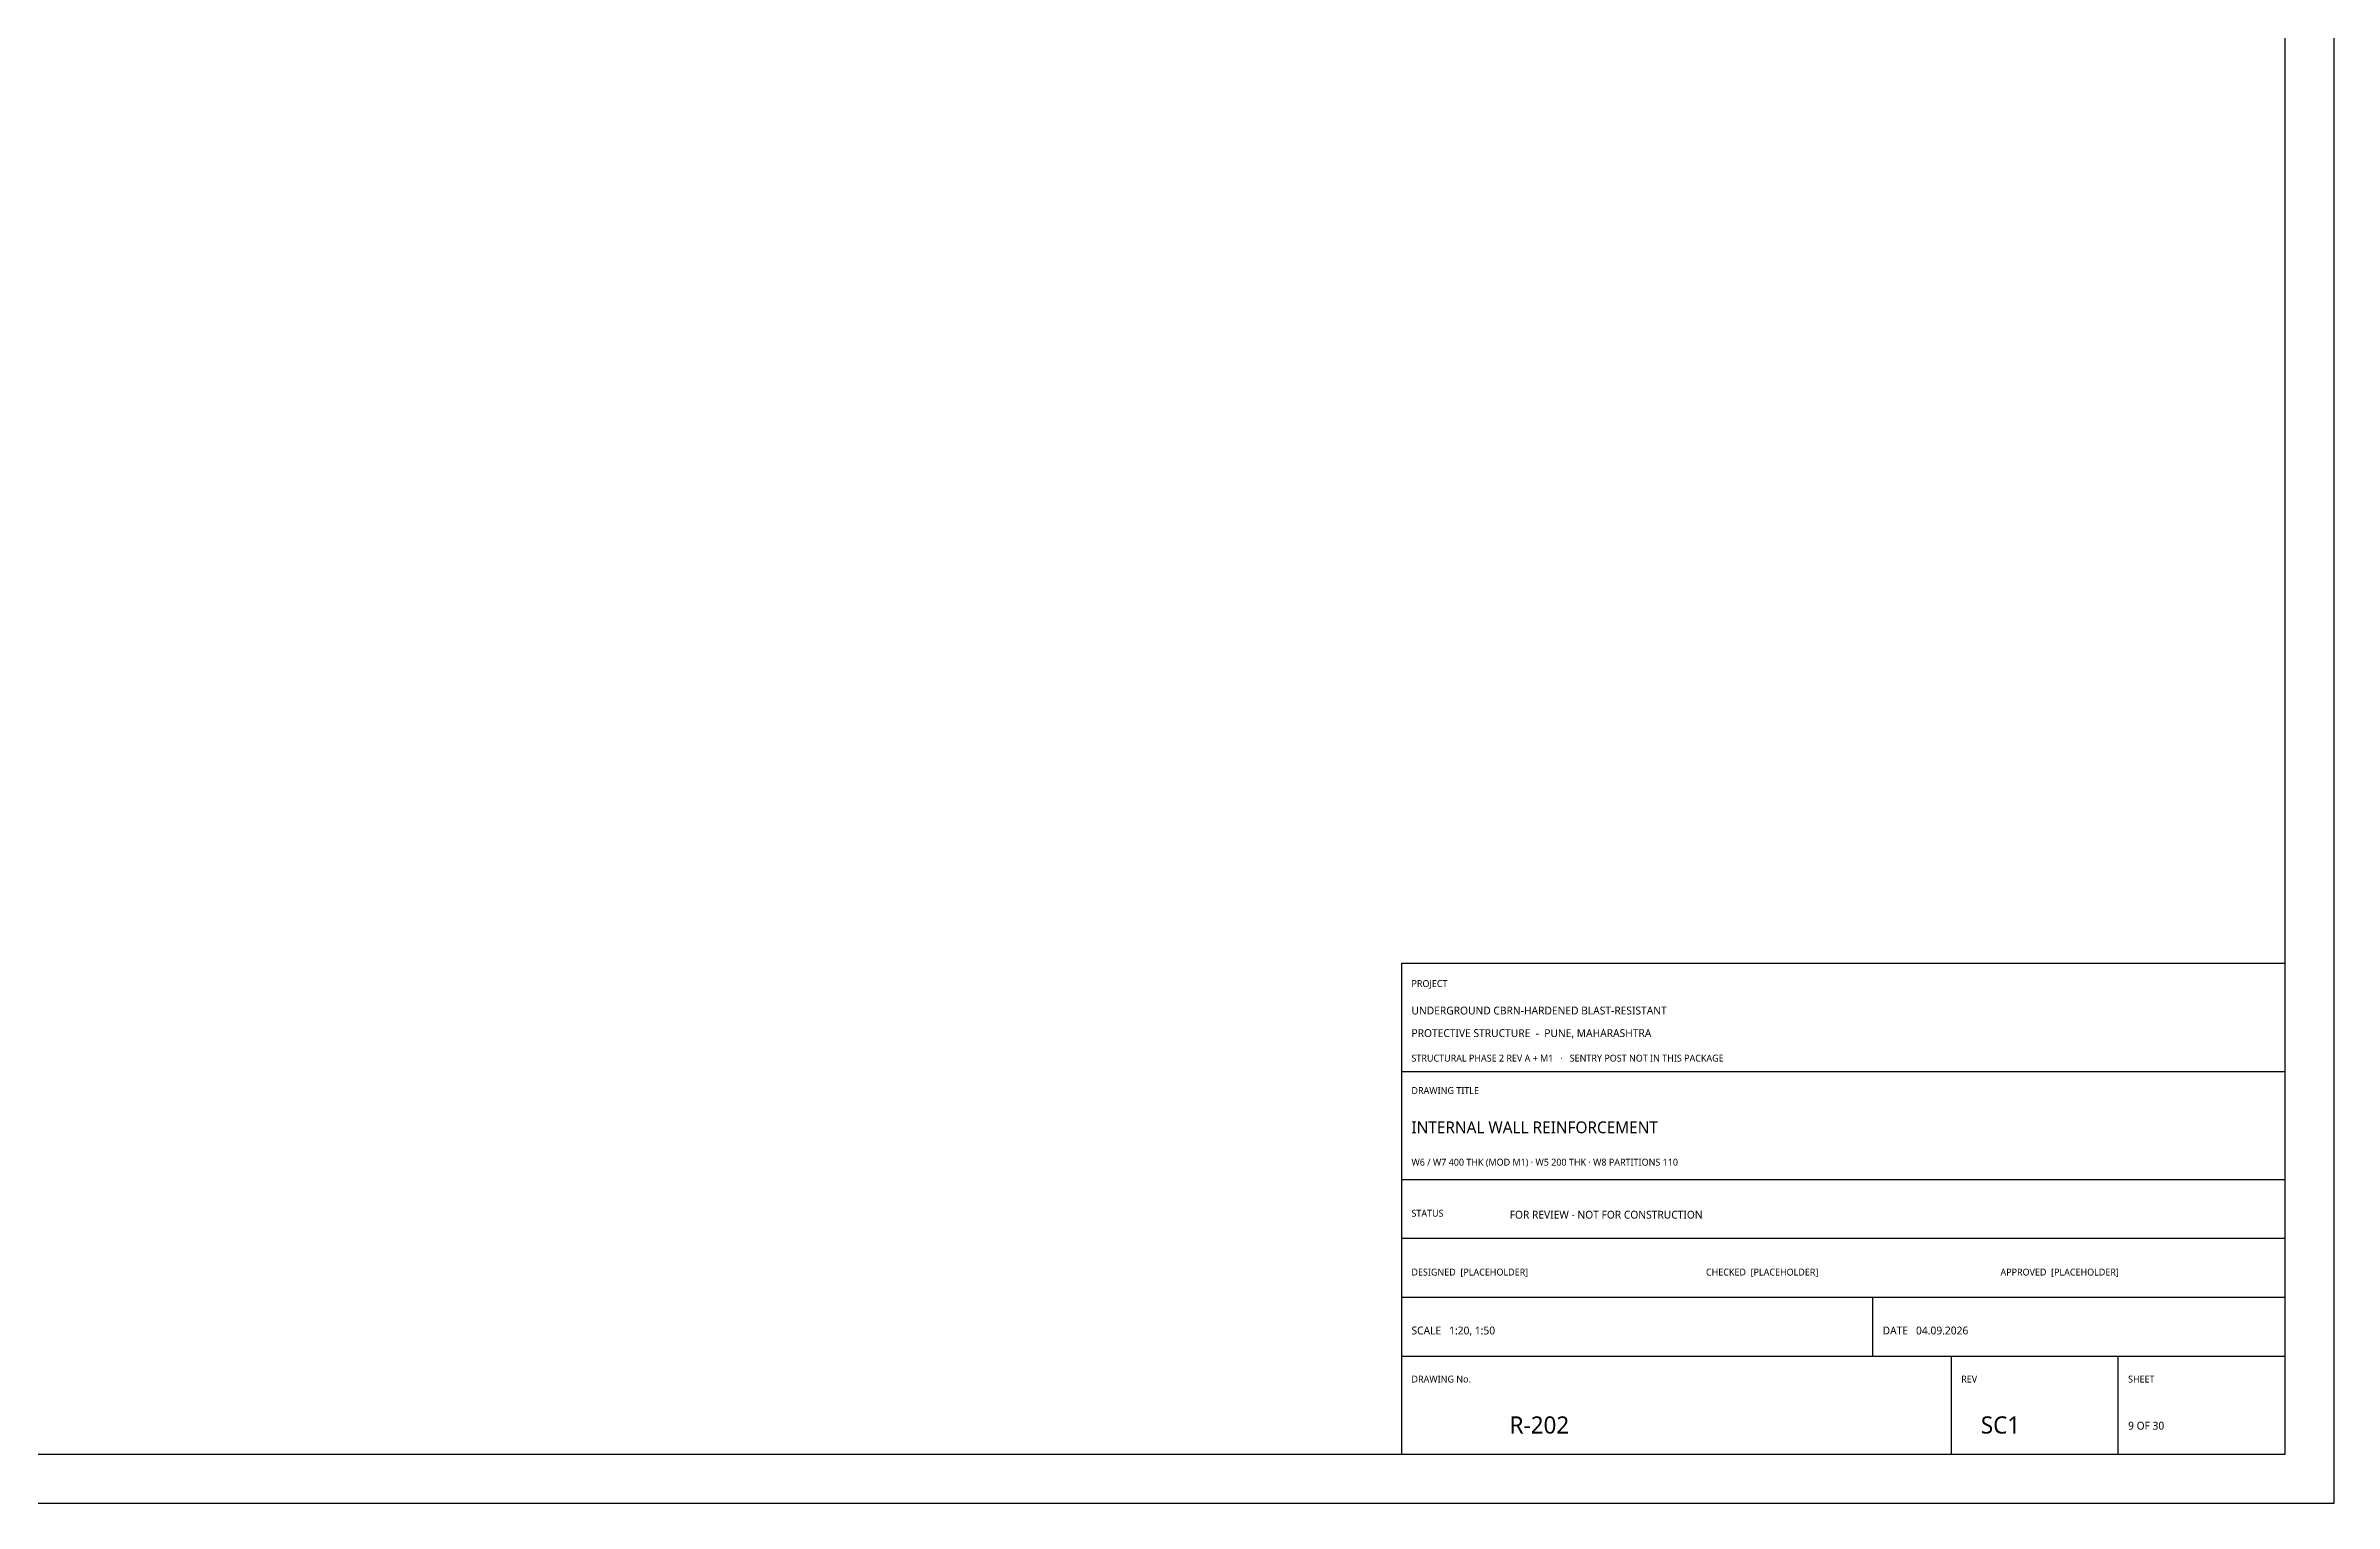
# Model space of a CAD drawing. Header units: millimetres. Extents: x 0 to 841, y 0 to 594.
# Drawn here: x 374.8 to 841, y 0 to 297 of the extents above; entities that cross this region are included whole.
import ezdxf

# ---------------------------------------------------------------- set-up
doc = ezdxf.new("R2010")
doc.units = ezdxf.units.MM
doc.layers.add('S-BLAST', color=1, linetype='Continuous')
doc.layers.add('S-TITLE', color=7, linetype='Continuous')
doc.styles.add('OpenSans', font='OpenSans-Regular.ttf')

msp = doc.modelspace()

# ---------------------------------------------------------------- linework, layer by layer
at = {"layer": 'S-TITLE'}
for p, q in [((651, 88), (831, 88)), ((651, 66), (831, 66)), ((651, 54), (831, 54)), ((651, 42), (831, 42)), ((747, 30), (747, 42)), ((651, 30), (831, 30)), ((763, 10), (763, 30)), ((797, 10), (797, 30))]:
    msp.add_line(p, q, dxfattribs=at)
for points in [[(0, 0), (841, 0), (841, 594), (0, 594)], [(10, 10), (831, 10), (831, 584), (10, 584)], [(651, 10), (831, 10), (831, 110), (651, 110)]]:
    msp.add_lwpolyline(points, close=True, dxfattribs=at)

# ---------------------------------------------------------------- texts
at = {"layer": 'S-BLAST', "style": 'OpenSans'}
msp.add_text('FOR REVIEW - NOT FOR CONSTRUCTION', height=1.6, dxfattribs=at).set_placement((673, 58))
at = {"layer": 'S-TITLE', "style": 'OpenSans'}
for s, height, p in [('PROJECT', 1.4, (653, 105.2)), ('UNDERGROUND CBRN-HARDENED BLAST-RESISTANT', 1.6, (653, 99.6)), ('PROTECTIVE STRUCTURE  -  PUNE, MAHARASHTRA', 1.6, (653, 95)), ('STRUCTURAL PHASE 2 REV A + M1   ·   SENTRY POST NOT IN THIS PACKAGE', 1.4, (653, 90)), ('DRAWING TITLE', 1.4, (653, 83.4)), ('INTERNAL WALL REINFORCEMENT', 2.4, (653, 75.4)), ('W6 / W7 400 THK (MOD M1) · W5 200 THK · W8 PARTITIONS 110', 1.4, (653, 68.8)), ('STATUS', 1.4, (653, 58.4)), ('DESIGNED  [PLACEHOLDER]', 1.4, (653, 46.4)), ('CHECKED  [PLACEHOLDER]', 1.4, (713, 46.4)), ('APPROVED  [PLACEHOLDER]', 1.4, (773, 46.4)), ('SCALE   1:20, 1:50', 1.6, (653, 34.4)), ('DATE   04.09.2026', 1.6, (749, 34.4)), ('DRAWING No.', 1.4, (653, 24.6)), ('REV', 1.4, (765, 24.6)), ('SHEET', 1.4, (799, 24.6)), ('R-202', 3.5, (673, 14.2)), ('SC1', 3.5, (769, 14.2)), ('9 OF 30', 1.6, (799, 15))]:
    msp.add_text(s, height=height, dxfattribs=at).set_placement(p)

doc.saveas('drawing.dxf')
